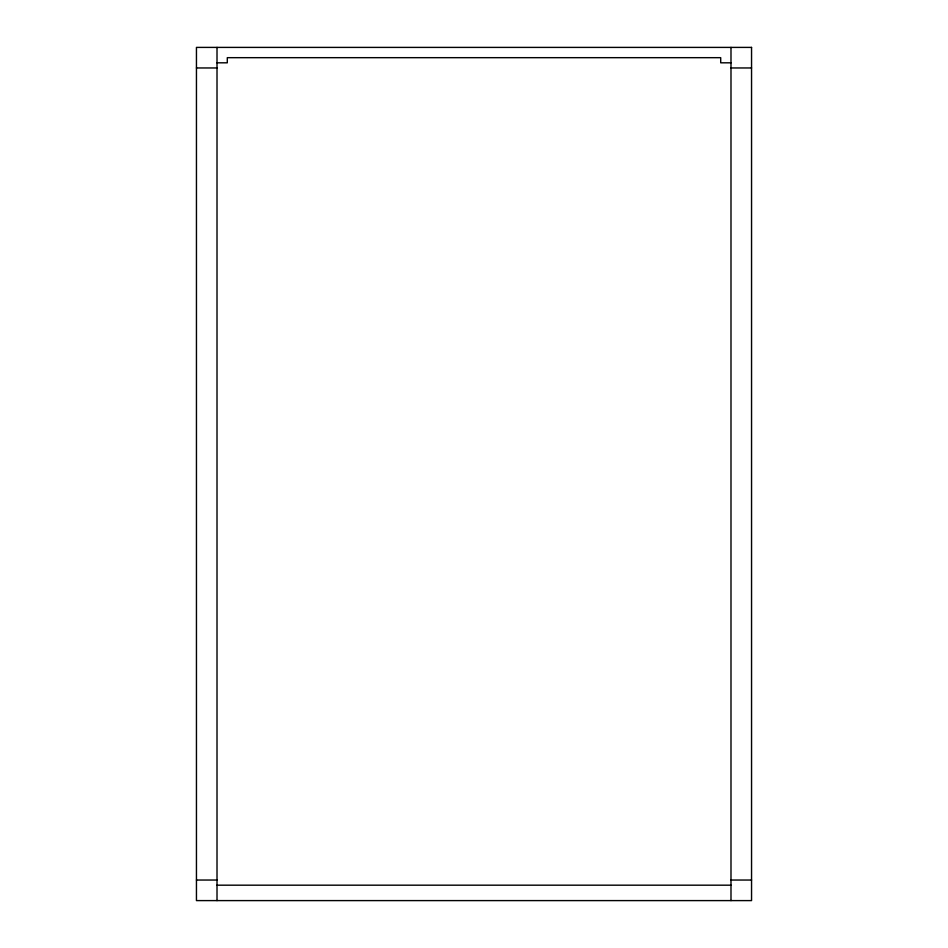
<?xml version="1.0" encoding="UTF-8"?>
<svg xmlns="http://www.w3.org/2000/svg" width="948" height="948" viewBox="0 0 948 948"><rect width="100%" height="100%" fill="white"/><g stroke="black" fill="none" stroke-linecap="round" stroke-linejoin="round"><path stroke-width="1.42" d="M217.009 62.817L227.295 62.817L227.295 57.674L720.705 57.674L720.705 62.817L730.991 62.817M196.449 67.96L217.009 67.96M730.991 67.96L751.551 67.96M196.449 880.04L217.009 880.04M730.991 880.04L751.551 880.04M217.009 885.183L730.991 885.183M730.991 47.4L730.991 900.6M217.009 47.4L217.009 900.6M751.551 47.4L196.449 47.4L196.449 900.6L751.551 900.6L751.551 47.4"/></g></svg>
